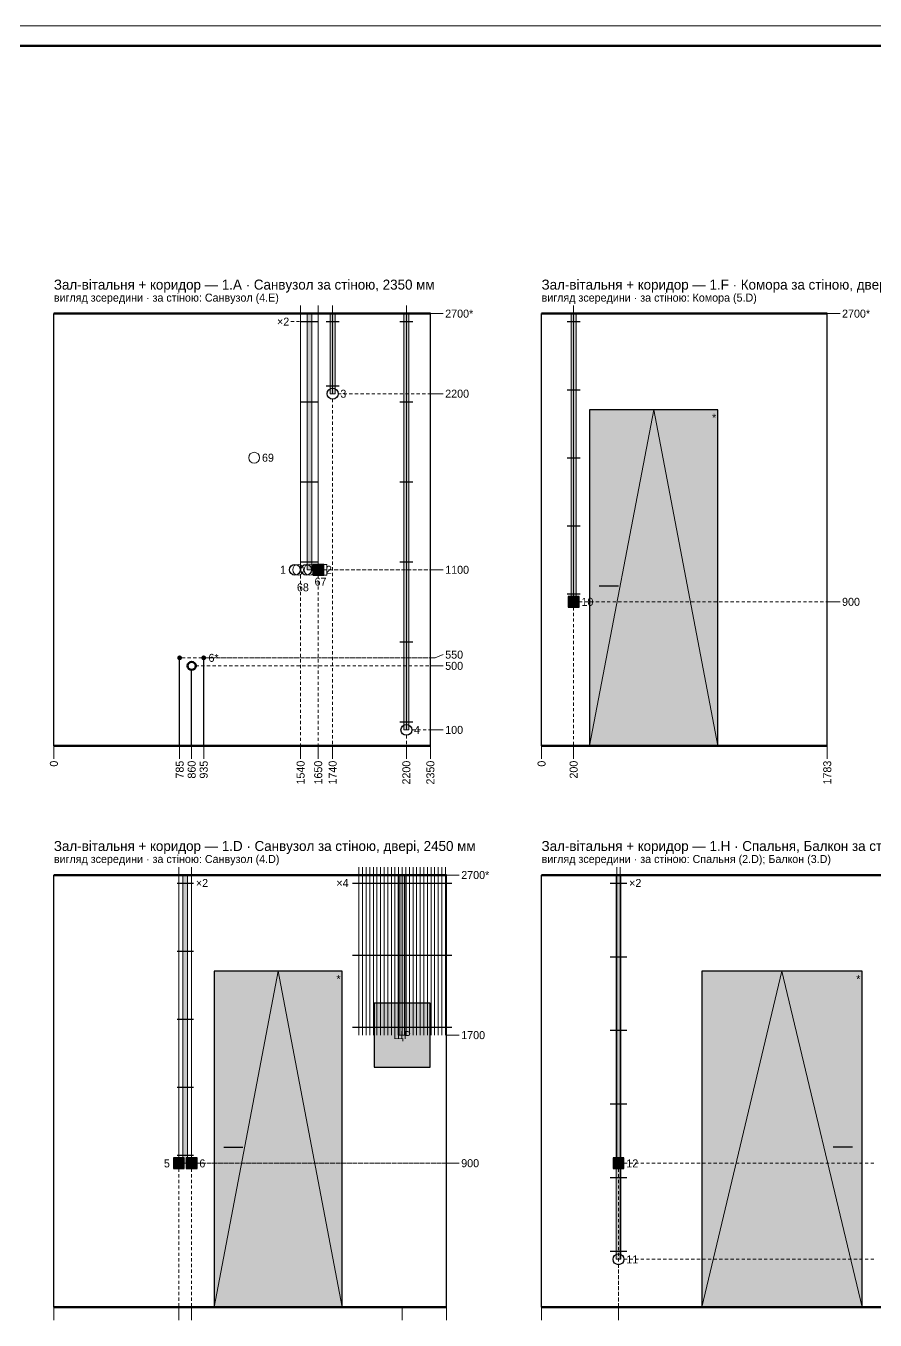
# Paper-space layout '08 Розгортки' of a CAD drawing. Header units: millimetres. Extents: x 0 to 841, y 0 to 594.
# Drawn here: x 416.7 to 628.7, y 270.6 to 594 of the extents above; entities that cross this region are included whole.
import ezdxf
from ezdxf.enums import TextEntityAlignment as Align

# ---------------------------------------------------------------- set-up
doc = ezdxf.new("R2010")
doc.units = ezdxf.units.MM
doc.layers.add('A-SHEET', color=7, linetype='Continuous')
doc.layers.add('E-ELEV', color=7, linetype='Continuous')
doc.styles.add('PLEX_LIGHT', font='IBMPlexSans-Light.ttf')

psp = doc.layouts.new('08 Розгортки')

# ---------------------------------------------------------------- hatches: boundary and pattern name
at = {"layer": 'E-ELEV', "true_color": 0xe4ded3}
h = psp.add_hatch(color=7, dxfattribs=at)
h.dxf.hatch_style = 1
h.paths.add_polyline_path([(486.84, 458.11), (488.04, 458.11), (488.04, 522.11), (486.84, 522.11)])
h = psp.add_hatch(color=7, dxfattribs=at)
h.dxf.hatch_style = 1
h.paths.add_polyline_path([(492.64, 502.11), (493.84, 502.11), (493.84, 522.11), (492.64, 522.11)])
h = psp.add_hatch(color=7, dxfattribs=at)
h.dxf.hatch_style = 1
h.paths.add_polyline_path([(511.04, 418.11), (512.24, 418.11), (512.24, 522.11), (511.04, 522.11)])
h = psp.add_hatch(color=7, dxfattribs=at)
h.dxf.hatch_style = 1
h.paths.add_polyline_path([(552.8, 450.11), (554, 450.11), (554, 522.11), (552.8, 522.11)])
at = {"layer": 'E-ELEV', "true_color": 0xffffff}
h = psp.add_hatch(color=7, dxfattribs=at)
h.dxf.hatch_style = 1
h.paths.add_polyline_path([(557.4, 414.11), (589.4, 414.11), (589.4, 498.11), (557.4, 498.11)])
h = psp.add_hatch(color=7, dxfattribs=at)
h.dxf.hatch_style = 1
h.paths.add_polyline_path([(488.28, 456.75), (491, 456.75), (491, 459.47), (488.28, 459.47)])
h = psp.add_hatch(color=7, dxfattribs=at)
h.dxf.hatch_style = 1
h.paths.add_polyline_path([(552.04, 448.75), (554.76, 448.75), (554.76, 451.47), (552.04, 451.47)])
at = {"layer": 'E-ELEV', "true_color": 0xd62728}
h = psp.add_hatch(color=7, dxfattribs=at)
h.dxf.hatch_style = 1
edge = h.paths.add_edge_path()
edge.add_arc((455.04, 436.11), 0.6, 0, 360)
at = {"layer": 'E-ELEV', "true_color": 0x1f77b4}
h = psp.add_hatch(color=7, dxfattribs=at)
h.dxf.hatch_style = 1
edge = h.paths.add_edge_path()
edge.add_arc((461.04, 436.11), 0.6, 0, 360)
at = {"layer": 'E-ELEV', "true_color": 0xe4ded3}
h = psp.add_hatch(color=7, dxfattribs=at)
h.dxf.hatch_style = 1
h.paths.add_polyline_path([(455.84, 309.85), (457.04, 309.85), (457.04, 381.85), (455.84, 381.85)])
at = {"layer": 'E-ELEV', "true_color": 0xcfe3f3}
h = psp.add_hatch(color=7, dxfattribs=at)
h.dxf.hatch_style = 1
h.paths.add_polyline_path([(509.6, 341.85), (511.6, 341.85), (511.6, 381.85), (509.6, 381.85)])
at = {"layer": 'E-ELEV', "true_color": 0xe4ded3}
h = psp.add_hatch(color=7, dxfattribs=at)
h.dxf.hatch_style = 1
h.paths.add_polyline_path([(509.6, 341.85), (511.6, 341.85), (511.6, 381.85), (509.6, 381.85)])
h = psp.add_hatch(color=7, dxfattribs=at)
h.dxf.hatch_style = 1
h.paths.add_polyline_path([(509.6, 341.85), (511.6, 341.85), (511.6, 381.85), (509.6, 381.85)])
h = psp.add_hatch(color=7, dxfattribs=at)
h.dxf.hatch_style = 1
h.paths.add_polyline_path([(509.6, 341.85), (511.6, 341.85), (511.6, 381.85), (509.6, 381.85)])
h = psp.add_hatch(color=7, dxfattribs=at)
h.dxf.hatch_style = 1
h.paths.add_polyline_path([(509.6, 341.85), (511.6, 341.85), (511.6, 381.85), (509.6, 381.85)])
h = psp.add_hatch(color=7, dxfattribs=at)
h.dxf.hatch_style = 1
h.paths.add_polyline_path([(509.6, 341.85), (511.6, 341.85), (511.6, 381.85), (509.6, 381.85)])
h = psp.add_hatch(color=7, dxfattribs=at)
h.dxf.hatch_style = 1
h.paths.add_polyline_path([(510, 341.85), (511.2, 341.85), (511.2, 381.85), (510, 381.85)])
h = psp.add_hatch(color=7, dxfattribs=at)
h.dxf.hatch_style = 1
h.paths.add_polyline_path([(564, 285.85), (565.2, 285.85), (565.2, 381.85), (564, 381.85)])
at = {"layer": 'E-ELEV', "true_color": 0xffffff}
h = psp.add_hatch(color=7, dxfattribs=at)
h.dxf.hatch_style = 1
h.paths.add_polyline_path([(463.64, 273.85), (495.64, 273.85), (495.64, 357.85), (463.64, 357.85)])
h = psp.add_hatch(color=7, dxfattribs=at)
h.dxf.hatch_style = 1
h.paths.add_polyline_path([(585.4, 273.85), (625.4, 273.85), (625.4, 357.85), (585.4, 357.85)])
h = psp.add_hatch(color=7, dxfattribs=at)
h.dxf.hatch_style = 1
h.paths.add_polyline_path([(503.64, 333.85), (517.56, 333.85), (517.56, 349.85), (503.64, 349.85)])
h = psp.add_hatch(color=7, dxfattribs=at)
h.dxf.hatch_style = 1
h.paths.add_polyline_path([(453.48, 308.49), (456.2, 308.49), (456.2, 311.21), (453.48, 311.21)])
h = psp.add_hatch(color=7, dxfattribs=at)
h.dxf.hatch_style = 1
h.paths.add_polyline_path([(456.68, 308.49), (459.4, 308.49), (459.4, 311.21), (456.68, 311.21)])
h = psp.add_hatch(color=7, dxfattribs=at)
h.dxf.hatch_style = 1
h.paths.add_polyline_path([(563.24, 308.49), (565.96, 308.49), (565.96, 311.21), (563.24, 311.21)])

# ---------------------------------------------------------------- linework, layer by layer
at = {"layer": 'A-SHEET', "lineweight": 18}
psp.add_line((841, 594), (0, 594), dxfattribs=at)
at = {"layer": 'A-SHEET', "lineweight": 50}
psp.add_line((836, 589), (20, 589), dxfattribs=at)
at = {"layer": 'E-ELEV', "lineweight": 15, "true_color": 0x76b7b2}
for p, q in [((485.24, 458.11), (485.24, 524.11)), ((505.2, 341.85), (505.2, 383.85)), ((515.1, 341.85), (515.1, 383.85))]:
    psp.add_line(p, q, dxfattribs=at)
at = {"layer": 'E-ELEV', "lineweight": 15, "true_color": 0xf28e2b}
for p, q in [((489.64, 458.11), (489.64, 524.11)), ((493.24, 502.11), (493.24, 524.11)), ((499.8, 341.85), (499.8, 383.85)), ((564.15, 309.85), (564.15, 383.85))]:
    psp.add_line(p, q, dxfattribs=at)
at = {"layer": 'E-ELEV', "lineweight": 15, "true_color": 0x7f7fc9}
for p, q in [((511.64, 418.11), (511.64, 524.11)), ((507, 341.85), (507, 383.85)), ((516, 341.85), (516, 383.85))]:
    psp.add_line(p, q, dxfattribs=at)
at = {"layer": 'E-ELEV', "lineweight": 15, "true_color": 0x9c755f}
for p, q in [((553.4, 450.11), (553.4, 524.11)), ((503.4, 341.85), (503.4, 383.85))]:
    psp.add_line(p, q, dxfattribs=at)
at = {"layer": 'E-ELEV', "lineweight": 50, "true_color": 0x29251f}
for p, q in [((423.64, 522.11), (517.64, 522.11)), ((545.4, 522.11), (616.72, 522.11)), ((423.64, 414.11), (517.64, 414.11)), ((545.4, 414.11), (616.72, 414.11)), ((423.64, 381.85), (521.64, 381.85)), ((545.4, 381.85), (763.88, 381.85)), ((423.64, 273.85), (521.64, 273.85)), ((545.4, 273.85), (763.88, 273.85))]:
    psp.add_line(p, q, dxfattribs=at)
at = {"layer": 'E-ELEV', "lineweight": 25, "true_color": 0x29251f}
for p, q in [((423.64, 414.11), (423.64, 522.11)), ((517.64, 414.11), (517.64, 522.11)), ((545.4, 414.11), (545.4, 522.11)), ((616.72, 414.11), (616.72, 522.11)), ((559.8, 454.11), (564.6, 454.11)), ((423.64, 273.85), (423.64, 381.85)), ((521.64, 273.85), (521.64, 381.85)), ((545.4, 273.85), (545.4, 381.85)), ((466.04, 313.85), (470.84, 313.85)), ((623, 313.85), (618.2, 313.85))]:
    psp.add_line(p, q, dxfattribs=at)
at = {"layer": 'E-ELEV', "lineweight": 13, "true_color": 0x29251f}
for p, q in [((517.64, 522.11), (518.84, 522.11)), ((518.84, 522.11), (520.84, 522.11)), ((616.72, 522.11), (617.92, 522.11)), ((617.92, 522.11), (619.92, 522.11)), ((517.64, 502.11), (518.84, 502.11)), ((518.84, 502.11), (520.84, 502.11)), ((517.64, 458.11), (518.84, 458.11)), ((518.84, 458.11), (520.84, 458.11)), ((616.72, 450.11), (617.92, 450.11)), ((617.92, 450.11), (619.92, 450.11)), ((518.84, 436.11), (520.84, 436.91)), ((517.64, 436.11), (518.84, 436.11)), ((517.64, 434.11), (518.84, 434.11)), ((518.84, 434.11), (520.84, 434.11)), ((517.64, 418.11), (518.84, 418.11)), ((518.84, 418.11), (520.84, 418.11)), ((423.64, 414.11), (423.64, 412.91)), ((455.04, 414.11), (455.04, 412.91)), ((458.04, 414.11), (458.04, 412.91)), ((461.04, 414.11), (461.04, 412.91)), ((485.24, 414.11), (485.24, 412.91)), ((489.64, 414.11), (489.64, 412.91)), ((493.24, 414.11), (493.24, 412.91)), ((511.64, 414.11), (511.64, 412.91)), ((517.64, 414.11), (517.64, 412.91)), ((545.4, 414.11), (545.4, 412.91)), ((553.4, 414.11), (553.4, 412.91)), ((616.72, 414.11), (616.72, 412.91)), ((423.64, 412.91), (423.64, 410.91)), ((455.04, 412.91), (455.04, 410.91)), ((458.04, 412.91), (458.04, 410.91)), ((461.04, 412.91), (461.04, 410.91)), ((485.24, 412.91), (485.24, 410.91)), ((489.64, 412.91), (489.64, 410.91)), ((493.24, 412.91), (493.24, 410.91)), ((511.64, 412.91), (511.64, 410.91)), ((517.64, 412.91), (517.64, 410.91)), ((545.4, 412.91), (545.4, 410.91)), ((553.4, 412.91), (553.4, 410.91)), ((616.72, 412.91), (616.72, 410.91)), ((521.64, 381.85), (522.84, 381.85)), ((522.84, 381.85), (524.84, 381.85)), ((521.64, 341.85), (522.84, 341.85)), ((522.84, 341.85), (524.84, 341.85)), ((521.64, 309.85), (522.84, 309.85)), ((522.84, 309.85), (524.84, 309.85)), ((423.64, 273.85), (423.64, 272.65)), ((423.64, 272.65), (423.64, 270.65)), ((454.84, 273.85), (454.84, 272.65)), ((454.84, 272.65), (454.84, 270.65)), ((458.04, 273.85), (458.04, 272.65)), ((458.04, 272.65), (458.04, 270.65)), ((510.6, 273.85), (510.6, 272.65)), ((510.6, 272.65), (510.6, 270.65)), ((521.64, 273.85), (521.64, 272.65)), ((521.64, 272.65), (521.64, 270.65)), ((545.4, 273.85), (545.4, 272.65)), ((545.4, 272.65), (545.4, 270.65)), ((564.6, 273.85), (564.6, 272.65)), ((564.6, 272.65), (564.6, 270.65))]:
    psp.add_line(p, q, dxfattribs=at)
at = {"layer": 'E-ELEV', "lineweight": 13, "true_color": 0x9a9288}
for p, q in [((482.79, 520.11), (483.59, 520.11)), ((484.19, 520.11), (484.99, 520.11)), ((494.6, 502.11), (495.4, 502.11)), ((496, 502.11), (496.8, 502.11)), ((497.4, 502.11), (498.2, 502.11)), ((498.8, 502.11), (499.6, 502.11)), ((500.2, 502.11), (501, 502.11)), ((501.6, 502.11), (502.4, 502.11)), ((503, 502.11), (503.8, 502.11)), ((504.4, 502.11), (505.2, 502.11)), ((505.8, 502.11), (506.6, 502.11)), ((507.2, 502.11), (508, 502.11)), ((508.6, 502.11), (509.4, 502.11)), ((510, 502.11), (510.8, 502.11)), ((511.4, 502.11), (512.2, 502.11)), ((512.8, 502.11), (513.6, 502.11)), ((514.2, 502.11), (515, 502.11)), ((515.6, 502.11), (516.4, 502.11)), ((517, 502.11), (517.64, 502.11)), ((493.24, 500.75), (493.24, 499.95)), ((493.24, 499.35), (493.24, 498.55)), ((493.24, 497.95), (493.24, 497.15)), ((493.24, 496.55), (493.24, 495.75)), ((493.24, 495.15), (493.24, 494.35)), ((493.24, 493.75), (493.24, 492.95)), ((493.24, 492.35), (493.24, 491.55)), ((493.24, 490.95), (493.24, 490.15)), ((493.24, 489.55), (493.24, 488.75)), ((493.24, 488.15), (493.24, 487.35)), ((493.24, 486.75), (493.24, 485.95)), ((493.24, 485.35), (493.24, 484.55)), ((493.24, 483.95), (493.24, 483.15)), ((493.24, 482.55), (493.24, 481.75)), ((493.24, 481.15), (493.24, 480.35)), ((493.24, 479.75), (493.24, 478.95)), ((493.24, 478.35), (493.24, 477.55)), ((493.24, 476.95), (493.24, 476.15)), ((493.24, 475.55), (493.24, 474.75)), ((493.24, 474.15), (493.24, 473.35)), ((493.24, 472.75), (493.24, 471.95)), ((493.24, 471.35), (493.24, 470.55)), ((493.24, 469.95), (493.24, 469.15)), ((493.24, 468.55), (493.24, 467.75)), ((493.24, 467.15), (493.24, 466.35)), ((493.24, 465.75), (493.24, 464.95)), ((493.24, 464.35), (493.24, 463.55)), ((493.24, 462.95), (493.24, 462.15)), ((493.24, 461.55), (493.24, 460.75)), ((493.24, 460.15), (493.24, 459.35)), ((485.24, 456.75), (485.24, 455.95)), ((488.02, 458.11), (488.82, 458.11)), ((489.42, 458.11), (490.22, 458.11)), ((489.64, 456.75), (489.64, 455.95)), ((490.82, 458.11), (491.62, 458.11)), ((491, 458.11), (491.8, 458.11)), ((492.22, 458.11), (493.02, 458.11)), ((492.4, 458.11), (493.2, 458.11)), ((493.24, 458.75), (493.24, 457.95)), ((493.24, 457.35), (493.24, 456.55)), ((493.24, 455.95), (493.24, 455.15)), ((493.62, 458.11), (494.42, 458.11)), ((493.8, 458.11), (494.6, 458.11)), ((495.02, 458.11), (495.82, 458.11)), ((495.2, 458.11), (496, 458.11)), ((496.42, 458.11), (497.22, 458.11)), ((496.6, 458.11), (497.4, 458.11)), ((497.82, 458.11), (498.62, 458.11)), ((498, 458.11), (498.8, 458.11)), ((499.22, 458.11), (500.02, 458.11)), ((499.4, 458.11), (500.2, 458.11)), ((500.62, 458.11), (501.42, 458.11)), ((500.8, 458.11), (501.6, 458.11)), ((502.02, 458.11), (502.82, 458.11)), ((502.2, 458.11), (503, 458.11)), ((503.42, 458.11), (504.22, 458.11)), ((503.6, 458.11), (504.4, 458.11)), ((504.82, 458.11), (505.62, 458.11)), ((505, 458.11), (505.8, 458.11)), ((506.22, 458.11), (507.02, 458.11)), ((506.4, 458.11), (507.2, 458.11)), ((507.62, 458.11), (508.42, 458.11)), ((507.8, 458.11), (508.6, 458.11)), ((509.02, 458.11), (509.82, 458.11)), ((509.2, 458.11), (510, 458.11)), ((510.42, 458.11), (511.22, 458.11)), ((510.6, 458.11), (511.4, 458.11)), ((511.82, 458.11), (512.62, 458.11)), ((512, 458.11), (512.8, 458.11)), ((513.22, 458.11), (514.02, 458.11)), ((513.4, 458.11), (514.2, 458.11)), ((514.62, 458.11), (515.42, 458.11)), ((514.8, 458.11), (515.6, 458.11)), ((516.02, 458.11), (516.82, 458.11)), ((516.2, 458.11), (517, 458.11)), ((517.42, 458.11), (517.64, 458.11)), ((517.6, 458.11), (517.64, 458.11)), ((485.24, 455.35), (485.24, 454.55)), ((485.24, 453.95), (485.24, 453.15)), ((489.64, 455.35), (489.64, 454.55)), ((489.64, 453.95), (489.64, 453.15)), ((493.24, 454.55), (493.24, 453.75)), ((493.24, 453.15), (493.24, 452.35)), ((485.24, 452.55), (485.24, 451.75)), ((485.24, 451.15), (485.24, 450.35)), ((485.24, 449.75), (485.24, 448.95)), ((489.64, 452.55), (489.64, 451.75)), ((489.64, 451.15), (489.64, 450.35)), ((489.64, 449.75), (489.64, 448.95)), ((493.24, 451.75), (493.24, 450.95)), ((493.24, 450.35), (493.24, 449.55)), ((554.76, 450.11), (555.56, 450.11)), ((556.16, 450.11), (556.96, 450.11)), ((557.56, 450.11), (558.36, 450.11)), ((558.96, 450.11), (559.76, 450.11)), ((560.36, 450.11), (561.16, 450.11)), ((561.76, 450.11), (562.56, 450.11)), ((563.16, 450.11), (563.96, 450.11)), ((564.56, 450.11), (565.36, 450.11)), ((565.96, 450.11), (566.76, 450.11)), ((567.36, 450.11), (568.16, 450.11)), ((568.76, 450.11), (569.56, 450.11)), ((570.16, 450.11), (570.96, 450.11)), ((571.56, 450.11), (572.36, 450.11)), ((572.96, 450.11), (573.76, 450.11)), ((574.36, 450.11), (575.16, 450.11)), ((575.76, 450.11), (576.56, 450.11)), ((577.16, 450.11), (577.96, 450.11)), ((578.56, 450.11), (579.36, 450.11)), ((579.96, 450.11), (580.76, 450.11)), ((581.36, 450.11), (582.16, 450.11)), ((582.76, 450.11), (583.56, 450.11)), ((584.16, 450.11), (584.96, 450.11)), ((585.56, 450.11), (586.36, 450.11)), ((586.96, 450.11), (587.76, 450.11)), ((588.36, 450.11), (589.16, 450.11)), ((589.76, 450.11), (590.56, 450.11)), ((591.16, 450.11), (591.96, 450.11)), ((592.56, 450.11), (593.36, 450.11)), ((593.96, 450.11), (594.76, 450.11)), ((595.36, 450.11), (596.16, 450.11)), ((596.76, 450.11), (597.56, 450.11)), ((598.16, 450.11), (598.96, 450.11)), ((599.56, 450.11), (600.36, 450.11)), ((600.96, 450.11), (601.76, 450.11)), ((602.36, 450.11), (603.16, 450.11)), ((603.76, 450.11), (604.56, 450.11)), ((605.16, 450.11), (605.96, 450.11)), ((606.56, 450.11), (607.36, 450.11)), ((607.96, 450.11), (608.76, 450.11)), ((609.36, 450.11), (610.16, 450.11)), ((610.76, 450.11), (611.56, 450.11)), ((612.16, 450.11), (612.96, 450.11)), ((613.56, 450.11), (614.36, 450.11)), ((614.96, 450.11), (615.76, 450.11)), ((616.36, 450.11), (616.72, 450.11)), ((485.24, 448.35), (485.24, 447.55)), ((485.24, 446.95), (485.24, 446.15)), ((489.64, 448.35), (489.64, 447.55)), ((489.64, 446.95), (489.64, 446.15)), ((493.24, 448.95), (493.24, 448.15)), ((493.24, 447.55), (493.24, 446.75)), ((553.4, 448.75), (553.4, 447.95)), ((553.4, 447.35), (553.4, 446.55)), ((485.24, 445.55), (485.24, 444.75)), ((485.24, 444.15), (485.24, 443.35)), ((489.64, 445.55), (489.64, 444.75)), ((489.64, 444.15), (489.64, 443.35)), ((493.24, 446.15), (493.24, 445.35)), ((493.24, 444.75), (493.24, 443.95)), ((493.24, 443.35), (493.24, 442.55)), ((553.4, 445.95), (553.4, 445.15)), ((553.4, 444.55), (553.4, 443.75)), ((553.4, 443.15), (553.4, 442.35)), ((485.24, 442.75), (485.24, 441.95)), ((485.24, 441.35), (485.24, 440.55)), ((485.24, 439.95), (485.24, 439.15)), ((489.64, 442.75), (489.64, 441.95)), ((489.64, 441.35), (489.64, 440.55)), ((489.64, 439.95), (489.64, 439.15)), ((493.24, 441.95), (493.24, 441.15)), ((493.24, 440.55), (493.24, 439.75)), ((553.4, 441.75), (553.4, 440.95)), ((553.4, 440.35), (553.4, 439.55)), ((485.24, 438.55), (485.24, 437.75)), ((485.24, 437.15), (485.24, 436.35)), ((489.64, 438.55), (489.64, 437.75)), ((489.64, 437.15), (489.64, 436.35)), ((493.24, 439.15), (493.24, 438.35)), ((493.24, 437.75), (493.24, 436.95)), ((553.4, 438.95), (553.4, 438.15)), ((553.4, 437.55), (553.4, 436.75)), ((455.64, 436.11), (456.44, 436.11)), ((457.04, 436.11), (457.84, 436.11)), ((458.44, 436.11), (459.24, 436.11)), ((459.04, 434.11), (459.84, 434.11)), ((459.84, 436.11), (460.64, 436.11)), ((460.44, 434.11), (461.24, 434.11)), ((461.24, 436.11), (462.04, 436.11)), ((461.64, 436.11), (462.44, 436.11)), ((461.84, 434.11), (462.64, 434.11)), ((462.64, 436.11), (463.44, 436.11)), ((463.04, 436.11), (463.84, 436.11)), ((463.24, 434.11), (464.04, 434.11)), ((464.04, 436.11), (464.84, 436.11)), ((464.44, 436.11), (465.24, 436.11)), ((464.64, 434.11), (465.44, 434.11)), ((465.44, 436.11), (466.24, 436.11)), ((465.84, 436.11), (466.64, 436.11)), ((466.04, 434.11), (466.84, 434.11)), ((466.84, 436.11), (467.64, 436.11)), ((467.24, 436.11), (468.04, 436.11)), ((467.44, 434.11), (468.24, 434.11)), ((468.24, 436.11), (469.04, 436.11)), ((468.64, 436.11), (469.44, 436.11)), ((468.84, 434.11), (469.64, 434.11)), ((469.64, 436.11), (470.44, 436.11)), ((470.04, 436.11), (470.84, 436.11)), ((470.24, 434.11), (471.04, 434.11)), ((471.04, 436.11), (471.84, 436.11)), ((471.44, 436.11), (472.24, 436.11)), ((471.64, 434.11), (472.44, 434.11)), ((472.44, 436.11), (473.24, 436.11)), ((472.84, 436.11), (473.64, 436.11)), ((473.04, 434.11), (473.84, 434.11)), ((473.84, 436.11), (474.64, 436.11)), ((474.24, 436.11), (475.04, 436.11)), ((474.44, 434.11), (475.24, 434.11)), ((475.24, 436.11), (476.04, 436.11)), ((475.64, 436.11), (476.44, 436.11)), ((475.84, 434.11), (476.64, 434.11)), ((476.64, 436.11), (477.44, 436.11)), ((477.04, 436.11), (477.84, 436.11)), ((477.24, 434.11), (478.04, 434.11)), ((478.04, 436.11), (478.84, 436.11)), ((478.44, 436.11), (479.24, 436.11)), ((478.64, 434.11), (479.44, 434.11)), ((479.44, 436.11), (480.24, 436.11)), ((479.84, 436.11), (480.64, 436.11)), ((480.04, 434.11), (480.84, 434.11)), ((480.84, 436.11), (481.64, 436.11)), ((481.24, 436.11), (482.04, 436.11)), ((481.44, 434.11), (482.24, 434.11)), ((482.24, 436.11), (483.04, 436.11)), ((482.64, 436.11), (483.44, 436.11)), ((482.84, 434.11), (483.64, 434.11)), ((483.64, 436.11), (484.44, 436.11)), ((484.04, 436.11), (484.84, 436.11)), ((484.24, 434.11), (485.04, 434.11)), ((485.04, 436.11), (485.84, 436.11)), ((485.24, 435.75), (485.24, 434.95)), ((485.24, 434.35), (485.24, 433.55)), ((485.44, 436.11), (486.24, 436.11)), ((485.64, 434.11), (486.44, 434.11)), ((486.44, 436.11), (487.24, 436.11)), ((486.84, 436.11), (487.64, 436.11)), ((487.04, 434.11), (487.84, 434.11)), ((487.84, 436.11), (488.64, 436.11)), ((488.24, 436.11), (489.04, 436.11)), ((488.44, 434.11), (489.24, 434.11)), ((489.24, 436.11), (490.04, 436.11)), ((489.64, 436.11), (490.44, 436.11)), ((489.64, 435.75), (489.64, 434.95)), ((489.64, 434.35), (489.64, 433.55)), ((489.84, 434.11), (490.64, 434.11)), ((490.64, 436.11), (491.44, 436.11)), ((491.04, 436.11), (491.84, 436.11)), ((491.24, 434.11), (492.04, 434.11)), ((492.04, 436.11), (492.84, 436.11)), ((492.44, 436.11), (493.24, 436.11)), ((492.64, 434.11), (493.44, 434.11)), ((493.24, 436.35), (493.24, 435.55)), ((493.24, 434.95), (493.24, 434.15)), ((493.24, 433.55), (493.24, 432.75)), ((493.44, 436.11), (494.24, 436.11)), ((493.84, 436.11), (494.64, 436.11)), ((494.04, 434.11), (494.84, 434.11)), ((494.84, 436.11), (495.64, 436.11)), ((495.24, 436.11), (496.04, 436.11)), ((495.44, 434.11), (496.24, 434.11)), ((496.24, 436.11), (497.04, 436.11)), ((496.64, 436.11), (497.44, 436.11)), ((496.84, 434.11), (497.64, 434.11)), ((497.64, 436.11), (498.44, 436.11)), ((498.04, 436.11), (498.84, 436.11)), ((498.24, 434.11), (499.04, 434.11)), ((499.04, 436.11), (499.84, 436.11)), ((499.44, 436.11), (500.24, 436.11)), ((499.64, 434.11), (500.44, 434.11)), ((500.44, 436.11), (501.24, 436.11)), ((500.84, 436.11), (501.64, 436.11)), ((501.04, 434.11), (501.84, 434.11)), ((501.84, 436.11), (502.64, 436.11)), ((502.24, 436.11), (503.04, 436.11)), ((502.44, 434.11), (503.24, 434.11)), ((503.24, 436.11), (504.04, 436.11)), ((503.64, 436.11), (504.44, 436.11)), ((503.84, 434.11), (504.64, 434.11)), ((504.64, 436.11), (505.44, 436.11)), ((505.04, 436.11), (505.84, 436.11)), ((505.24, 434.11), (506.04, 434.11)), ((506.04, 436.11), (506.84, 436.11)), ((506.44, 436.11), (507.24, 436.11)), ((506.64, 434.11), (507.44, 434.11)), ((507.44, 436.11), (508.24, 436.11)), ((507.84, 436.11), (508.64, 436.11)), ((508.04, 434.11), (508.84, 434.11)), ((508.84, 436.11), (509.64, 436.11)), ((509.24, 436.11), (510.04, 436.11)), ((509.44, 434.11), (510.24, 434.11)), ((510.24, 436.11), (511.04, 436.11)), ((510.64, 436.11), (511.44, 436.11)), ((510.84, 434.11), (511.64, 434.11)), ((511.64, 436.11), (512.44, 436.11)), ((512.04, 436.11), (512.84, 436.11)), ((512.24, 434.11), (513.04, 434.11)), ((513.04, 436.11), (513.84, 436.11)), ((513.44, 436.11), (514.24, 436.11)), ((513.64, 434.11), (514.44, 434.11)), ((514.44, 436.11), (515.24, 436.11)), ((514.84, 436.11), (515.64, 436.11)), ((515.04, 434.11), (515.84, 434.11)), ((515.84, 436.11), (516.64, 436.11)), ((516.24, 436.11), (517.04, 436.11)), ((516.44, 434.11), (517.24, 434.11)), ((517.24, 436.11), (517.64, 436.11)), ((517.64, 436.11), (517.64, 436.11)), ((553.4, 436.15), (553.4, 435.35)), ((553.4, 434.75), (553.4, 433.95)), ((553.4, 433.35), (553.4, 432.55)), ((485.24, 432.95), (485.24, 432.15)), ((485.24, 431.55), (485.24, 430.75)), ((485.24, 430.15), (485.24, 429.35)), ((489.64, 432.95), (489.64, 432.15)), ((489.64, 431.55), (489.64, 430.75)), ((489.64, 430.15), (489.64, 429.35)), ((493.24, 432.15), (493.24, 431.35)), ((493.24, 430.75), (493.24, 429.95)), ((553.4, 431.95), (553.4, 431.15)), ((553.4, 430.55), (553.4, 429.75)), ((485.24, 428.75), (485.24, 427.95)), ((485.24, 427.35), (485.24, 426.55)), ((489.64, 428.75), (489.64, 427.95)), ((489.64, 427.35), (489.64, 426.55)), ((493.24, 429.35), (493.24, 428.55)), ((493.24, 427.95), (493.24, 427.15)), ((553.4, 429.15), (553.4, 428.35)), ((553.4, 427.75), (553.4, 426.95)), ((485.24, 425.95), (485.24, 425.15)), ((485.24, 424.55), (485.24, 423.75)), ((489.64, 425.95), (489.64, 425.15)), ((489.64, 424.55), (489.64, 423.75)), ((493.24, 426.55), (493.24, 425.75)), ((493.24, 425.15), (493.24, 424.35)), ((493.24, 423.75), (493.24, 422.95)), ((553.4, 426.35), (553.4, 425.55)), ((553.4, 424.95), (553.4, 424.15)), ((485.24, 423.15), (485.24, 422.35)), ((485.24, 421.75), (485.24, 420.95)), ((489.64, 423.15), (489.64, 422.35)), ((489.64, 421.75), (489.64, 420.95)), ((493.24, 422.35), (493.24, 421.55)), ((493.24, 420.95), (493.24, 420.15)), ((553.4, 423.55), (553.4, 422.75)), ((553.4, 422.15), (553.4, 421.35)), ((553.4, 420.75), (553.4, 419.95)), ((485.24, 420.35), (485.24, 419.55)), ((485.24, 418.95), (485.24, 418.15)), ((485.24, 417.55), (485.24, 416.75)), ((489.64, 420.35), (489.64, 419.55)), ((489.64, 418.95), (489.64, 418.15)), ((489.64, 417.55), (489.64, 416.75)), ((493.24, 419.55), (493.24, 418.75)), ((493.24, 418.15), (493.24, 417.35)), ((513, 418.11), (513.8, 418.11)), ((514.4, 418.11), (515.2, 418.11)), ((515.8, 418.11), (516.6, 418.11)), ((517.2, 418.11), (517.64, 418.11)), ((553.4, 419.35), (553.4, 418.55)), ((553.4, 417.95), (553.4, 417.15)), ((485.24, 416.15), (485.24, 415.35)), ((485.24, 414.75), (485.24, 414.11)), ((489.64, 416.15), (489.64, 415.35)), ((489.64, 414.75), (489.64, 414.11)), ((493.24, 416.75), (493.24, 415.95)), ((493.24, 415.35), (493.24, 414.55)), ((511.64, 416.75), (511.64, 415.95)), ((511.64, 415.35), (511.64, 414.55)), ((553.4, 416.55), (553.4, 415.75)), ((553.4, 415.15), (553.4, 414.35)), ((454.84, 308.49), (454.84, 307.69)), ((456.2, 309.85), (457, 309.85)), ((457.6, 309.85), (458.4, 309.85)), ((458.04, 308.49), (458.04, 307.69)), ((459, 309.85), (459.8, 309.85)), ((459.4, 309.85), (460.2, 309.85)), ((460.4, 309.85), (461.2, 309.85)), ((460.8, 309.85), (461.6, 309.85)), ((461.8, 309.85), (462.6, 309.85)), ((462.2, 309.85), (463, 309.85)), ((463.2, 309.85), (464, 309.85)), ((463.6, 309.85), (464.4, 309.85)), ((464.6, 309.85), (465.4, 309.85)), ((465, 309.85), (465.8, 309.85)), ((466, 309.85), (466.8, 309.85)), ((466.4, 309.85), (467.2, 309.85)), ((467.4, 309.85), (468.2, 309.85)), ((467.8, 309.85), (468.6, 309.85)), ((468.8, 309.85), (469.6, 309.85)), ((469.2, 309.85), (470, 309.85)), ((470.2, 309.85), (471, 309.85)), ((470.6, 309.85), (471.4, 309.85)), ((471.6, 309.85), (472.4, 309.85)), ((472, 309.85), (472.8, 309.85)), ((473, 309.85), (473.8, 309.85)), ((473.4, 309.85), (474.2, 309.85)), ((474.4, 309.85), (475.2, 309.85)), ((474.8, 309.85), (475.6, 309.85)), ((475.8, 309.85), (476.6, 309.85)), ((476.2, 309.85), (477, 309.85)), ((477.2, 309.85), (478, 309.85)), ((477.6, 309.85), (478.4, 309.85)), ((478.6, 309.85), (479.4, 309.85)), ((479, 309.85), (479.8, 309.85)), ((480, 309.85), (480.8, 309.85)), ((480.4, 309.85), (481.2, 309.85)), ((481.4, 309.85), (482.2, 309.85)), ((481.8, 309.85), (482.6, 309.85)), ((482.8, 309.85), (483.6, 309.85)), ((483.2, 309.85), (484, 309.85)), ((484.2, 309.85), (485, 309.85)), ((484.6, 309.85), (485.4, 309.85)), ((485.6, 309.85), (486.4, 309.85)), ((486, 309.85), (486.8, 309.85)), ((487, 309.85), (487.8, 309.85)), ((487.4, 309.85), (488.2, 309.85)), ((488.4, 309.85), (489.2, 309.85)), ((488.8, 309.85), (489.6, 309.85)), ((489.8, 309.85), (490.6, 309.85)), ((490.2, 309.85), (491, 309.85)), ((491.2, 309.85), (492, 309.85)), ((491.6, 309.85), (492.4, 309.85)), ((492.6, 309.85), (493.4, 309.85)), ((493, 309.85), (493.8, 309.85)), ((494, 309.85), (494.8, 309.85)), ((494.4, 309.85), (495.2, 309.85)), ((495.4, 309.85), (496.2, 309.85)), ((495.8, 309.85), (496.6, 309.85)), ((496.8, 309.85), (497.6, 309.85)), ((497.2, 309.85), (498, 309.85)), ((498.2, 309.85), (499, 309.85)), ((498.6, 309.85), (499.4, 309.85)), ((499.6, 309.85), (500.4, 309.85)), ((500, 309.85), (500.8, 309.85)), ((501, 309.85), (501.8, 309.85)), ((501.4, 309.85), (502.2, 309.85)), ((502.4, 309.85), (503.2, 309.85)), ((502.8, 309.85), (503.6, 309.85)), ((503.8, 309.85), (504.6, 309.85)), ((504.2, 309.85), (505, 309.85)), ((505.2, 309.85), (506, 309.85)), ((505.6, 309.85), (506.4, 309.85)), ((506.6, 309.85), (507.4, 309.85)), ((507, 309.85), (507.8, 309.85)), ((508, 309.85), (508.8, 309.85)), ((508.4, 309.85), (509.2, 309.85)), ((509.4, 309.85), (510.2, 309.85)), ((509.8, 309.85), (510.6, 309.85)), ((510.8, 309.85), (511.6, 309.85)), ((511.2, 309.85), (512, 309.85)), ((512.2, 309.85), (513, 309.85)), ((512.6, 309.85), (513.4, 309.85)), ((513.6, 309.85), (514.4, 309.85)), ((514, 309.85), (514.8, 309.85)), ((515, 309.85), (515.8, 309.85)), ((515.4, 309.85), (516.2, 309.85)), ((516.4, 309.85), (517.2, 309.85)), ((516.8, 309.85), (517.6, 309.85)), ((517.8, 309.85), (518.6, 309.85)), ((518.2, 309.85), (519, 309.85)), ((519.2, 309.85), (520, 309.85)), ((519.6, 309.85), (520.4, 309.85)), ((520.6, 309.85), (521.4, 309.85)), ((521, 309.85), (521.64, 309.85)), ((564.6, 308.49), (564.6, 307.69)), ((565.96, 309.85), (566.76, 309.85)), ((567.36, 309.85), (568.16, 309.85)), ((568.76, 309.85), (569.56, 309.85)), ((570.16, 309.85), (570.96, 309.85)), ((571.56, 309.85), (572.36, 309.85)), ((572.96, 309.85), (573.76, 309.85)), ((574.36, 309.85), (575.16, 309.85)), ((575.76, 309.85), (576.56, 309.85)), ((577.16, 309.85), (577.96, 309.85)), ((578.56, 309.85), (579.36, 309.85)), ((579.96, 309.85), (580.76, 309.85)), ((581.36, 309.85), (582.16, 309.85)), ((582.76, 309.85), (583.56, 309.85)), ((584.16, 309.85), (584.96, 309.85)), ((585.56, 309.85), (586.36, 309.85)), ((586.96, 309.85), (587.76, 309.85)), ((588.36, 309.85), (589.16, 309.85)), ((589.76, 309.85), (590.56, 309.85)), ((591.16, 309.85), (591.96, 309.85)), ((592.56, 309.85), (593.36, 309.85)), ((593.96, 309.85), (594.76, 309.85)), ((595.36, 309.85), (596.16, 309.85)), ((596.76, 309.85), (597.56, 309.85)), ((598.16, 309.85), (598.96, 309.85)), ((599.56, 309.85), (600.36, 309.85)), ((600.96, 309.85), (601.76, 309.85)), ((602.36, 309.85), (603.16, 309.85)), ((603.76, 309.85), (604.56, 309.85)), ((605.16, 309.85), (605.96, 309.85)), ((606.56, 309.85), (607.36, 309.85)), ((607.96, 309.85), (608.76, 309.85)), ((609.36, 309.85), (610.16, 309.85)), ((610.76, 309.85), (611.56, 309.85)), ((612.16, 309.85), (612.96, 309.85)), ((613.56, 309.85), (614.36, 309.85)), ((614.96, 309.85), (615.76, 309.85)), ((616.36, 309.85), (617.16, 309.85)), ((617.76, 309.85), (618.56, 309.85)), ((619.16, 309.85), (619.96, 309.85)), ((620.56, 309.85), (621.36, 309.85)), ((621.96, 309.85), (622.76, 309.85)), ((623.36, 309.85), (624.16, 309.85)), ((624.76, 309.85), (625.56, 309.85)), ((626.16, 309.85), (626.96, 309.85)), ((627.56, 309.85), (628.36, 309.85)), ((454.84, 307.09), (454.84, 306.29)), ((454.84, 305.69), (454.84, 304.89)), ((454.84, 304.29), (454.84, 303.49)), ((458.04, 307.09), (458.04, 306.29)), ((458.04, 305.69), (458.04, 304.89)), ((458.04, 304.29), (458.04, 303.49)), ((564.6, 307.09), (564.6, 306.29)), ((564.6, 305.69), (564.6, 304.89)), ((564.6, 304.29), (564.6, 303.49)), ((454.84, 302.89), (454.84, 302.09)), ((454.84, 301.49), (454.84, 300.69)), ((458.04, 302.89), (458.04, 302.09)), ((458.04, 301.49), (458.04, 300.69)), ((564.6, 302.89), (564.6, 302.09)), ((564.6, 301.49), (564.6, 300.69)), ((454.84, 300.09), (454.84, 299.29)), ((454.84, 298.69), (454.84, 297.89)), ((458.04, 300.09), (458.04, 299.29)), ((458.04, 298.69), (458.04, 297.89)), ((564.6, 300.09), (564.6, 299.29)), ((564.6, 298.69), (564.6, 297.89)), ((454.84, 297.29), (454.84, 296.49)), ((454.84, 295.89), (454.84, 295.09)), ((454.84, 294.49), (454.84, 293.69)), ((458.04, 297.29), (458.04, 296.49)), ((458.04, 295.89), (458.04, 295.09)), ((458.04, 294.49), (458.04, 293.69)), ((564.6, 297.29), (564.6, 296.49)), ((564.6, 295.89), (564.6, 295.09)), ((564.6, 294.49), (564.6, 293.69)), ((454.84, 293.09), (454.84, 292.29)), ((454.84, 291.69), (454.84, 290.89)), ((458.04, 293.09), (458.04, 292.29)), ((458.04, 291.69), (458.04, 290.89)), ((564.6, 293.09), (564.6, 292.29)), ((564.6, 291.69), (564.6, 290.89)), ((454.84, 290.29), (454.84, 289.49)), ((454.84, 288.89), (454.84, 288.09)), ((458.04, 290.29), (458.04, 289.49)), ((458.04, 288.89), (458.04, 288.09)), ((564.6, 290.29), (564.6, 289.49)), ((564.6, 288.89), (564.6, 288.09)), ((454.84, 287.49), (454.84, 286.69)), ((454.84, 286.09), (454.84, 285.29)), ((454.84, 284.69), (454.84, 283.89)), ((458.04, 287.49), (458.04, 286.69)), ((458.04, 286.09), (458.04, 285.29)), ((458.04, 284.69), (458.04, 283.89)), ((564.6, 287.49), (564.6, 286.69)), ((564.6, 286.09), (564.6, 285.29)), ((564.6, 284.69), (564.6, 283.89)), ((565.96, 285.85), (566.76, 285.85)), ((567.36, 285.85), (568.16, 285.85)), ((568.76, 285.85), (569.56, 285.85)), ((570.16, 285.85), (570.96, 285.85)), ((571.56, 285.85), (572.36, 285.85)), ((572.96, 285.85), (573.76, 285.85)), ((574.36, 285.85), (575.16, 285.85)), ((575.76, 285.85), (576.56, 285.85)), ((577.16, 285.85), (577.96, 285.85)), ((578.56, 285.85), (579.36, 285.85)), ((579.96, 285.85), (580.76, 285.85)), ((581.36, 285.85), (582.16, 285.85)), ((582.76, 285.85), (583.56, 285.85)), ((584.16, 285.85), (584.96, 285.85)), ((585.56, 285.85), (586.36, 285.85)), ((586.96, 285.85), (587.76, 285.85)), ((588.36, 285.85), (589.16, 285.85)), ((589.76, 285.85), (590.56, 285.85)), ((591.16, 285.85), (591.96, 285.85)), ((592.56, 285.85), (593.36, 285.85)), ((593.96, 285.85), (594.76, 285.85)), ((595.36, 285.85), (596.16, 285.85)), ((596.76, 285.85), (597.56, 285.85)), ((598.16, 285.85), (598.96, 285.85)), ((599.56, 285.85), (600.36, 285.85)), ((600.96, 285.85), (601.76, 285.85)), ((602.36, 285.85), (603.16, 285.85)), ((603.76, 285.85), (604.56, 285.85)), ((605.16, 285.85), (605.96, 285.85)), ((606.56, 285.85), (607.36, 285.85)), ((607.96, 285.85), (608.76, 285.85)), ((609.36, 285.85), (610.16, 285.85)), ((610.76, 285.85), (611.56, 285.85)), ((612.16, 285.85), (612.96, 285.85)), ((613.56, 285.85), (614.36, 285.85)), ((614.96, 285.85), (615.76, 285.85)), ((616.36, 285.85), (617.16, 285.85)), ((617.76, 285.85), (618.56, 285.85)), ((619.16, 285.85), (619.96, 285.85)), ((620.56, 285.85), (621.36, 285.85)), ((621.96, 285.85), (622.76, 285.85)), ((623.36, 285.85), (624.16, 285.85)), ((624.76, 285.85), (625.56, 285.85)), ((626.16, 285.85), (626.96, 285.85)), ((627.56, 285.85), (628.36, 285.85)), ((454.84, 283.29), (454.84, 282.49)), ((454.84, 281.89), (454.84, 281.09)), ((458.04, 283.29), (458.04, 282.49)), ((458.04, 281.89), (458.04, 281.09)), ((564.6, 284.49), (564.6, 283.69)), ((564.6, 283.29), (564.6, 282.49)), ((564.6, 283.09), (564.6, 282.29)), ((564.6, 281.89), (564.6, 281.09)), ((564.6, 281.69), (564.6, 280.89)), ((454.84, 280.49), (454.84, 279.69)), ((454.84, 279.09), (454.84, 278.29)), ((458.04, 280.49), (458.04, 279.69)), ((458.04, 279.09), (458.04, 278.29)), ((564.6, 280.49), (564.6, 279.69)), ((564.6, 280.29), (564.6, 279.49)), ((564.6, 279.09), (564.6, 278.29)), ((564.6, 278.89), (564.6, 278.09)), ((454.84, 277.69), (454.84, 276.89)), ((454.84, 276.29), (454.84, 275.49)), ((454.84, 274.89), (454.84, 274.09)), ((458.04, 277.69), (458.04, 276.89)), ((458.04, 276.29), (458.04, 275.49)), ((458.04, 274.89), (458.04, 274.09)), ((564.6, 277.69), (564.6, 276.89)), ((564.6, 277.49), (564.6, 276.69)), ((564.6, 276.29), (564.6, 275.49)), ((564.6, 276.09), (564.6, 275.29)), ((564.6, 274.89), (564.6, 274.09)), ((564.6, 274.69), (564.6, 273.89))]:
    psp.add_line(p, q, dxfattribs=at)
at = {"layer": 'E-ELEV', "lineweight": 25, "true_color": 0x29251f, "transparency": 33554559}
for p, q in [((485.39, 520.11), (489.49, 520.11)), ((491.64, 520.11), (494.84, 520.11)), ((510.04, 520.11), (513.24, 520.11)), ((551.8, 520.11), (555, 520.11)), ((491.64, 504.11), (494.84, 504.11)), ((551.8, 503.11), (555, 503.11)), ((485.39, 500.11), (489.49, 500.11)), ((510.04, 500.11), (513.24, 500.11)), ((551.8, 486.11), (555, 486.11)), ((485.39, 480.11), (489.49, 480.11)), ((510.04, 480.11), (513.24, 480.11)), ((551.8, 469.11), (555, 469.11)), ((485.39, 460.11), (489.49, 460.11)), ((510.04, 460.11), (513.24, 460.11)), ((551.8, 452.11), (555, 452.11)), ((510.04, 440.11), (513.24, 440.11)), ((510.04, 420.11), (513.24, 420.11)), ((454.39, 379.85), (458.49, 379.85)), ((498.2, 379.85), (523, 379.85)), ((562.55, 379.85), (566.65, 379.85)), ((454.39, 362.85), (458.49, 362.85)), ((498.2, 361.85), (523, 361.85)), ((562.55, 361.45), (566.65, 361.45)), ((454.39, 345.85), (458.49, 345.85)), ((498.2, 343.85), (523, 343.85)), ((562.55, 343.05), (566.65, 343.05)), ((454.39, 328.85), (458.49, 328.85)), ((562.55, 324.65), (566.65, 324.65)), ((454.39, 311.85), (458.49, 311.85)), ((562.55, 306.25), (566.65, 306.25)), ((562.55, 287.85), (566.65, 287.85))]:
    psp.add_line(p, q, dxfattribs=at)
at = {"layer": 'E-ELEV', "lineweight": 13, "true_color": 0xd9d3c8}
for p, q in [((557.4, 414.11), (573.4, 498.11)), ((589.4, 414.11), (573.4, 498.11)), ((463.64, 273.85), (479.64, 357.85)), ((495.64, 273.85), (479.64, 357.85)), ((585.4, 273.85), (605.4, 357.85)), ((625.4, 273.85), (605.4, 357.85))]:
    psp.add_line(p, q, dxfattribs=at)
at = {"layer": 'E-ELEV', "lineweight": 25, "true_color": 0xd62728}
psp.add_line((455.04, 414.11), (455.04, 435.51), dxfattribs=at)
at = {"layer": 'E-ELEV', "lineweight": 25, "true_color": 0x1f77b4}
psp.add_line((461.04, 414.11), (461.04, 435.51), dxfattribs=at)
at = {"layer": 'E-ELEV', "lineweight": 25, "true_color": 0x8c564b}
psp.add_line((458.04, 414.11), (458.04, 433.11), dxfattribs=at)
at = {"layer": 'E-ELEV', "lineweight": 15, "true_color": 0x3f6fb5}
for p, q in [((454.84, 309.85), (454.84, 383.85)), ((512.4, 341.85), (512.4, 383.85)), ((513.3, 341.85), (513.3, 383.85))]:
    psp.add_line(p, q, dxfattribs=at)
at = {"layer": 'E-ELEV', "lineweight": 15, "true_color": 0xc9845c}
for p, q in [((458.04, 309.85), (458.04, 383.85)), ((501.6, 341.85), (501.6, 383.85))]:
    psp.add_line(p, q, dxfattribs=at)
at = {"layer": 'E-ELEV', "lineweight": 15, "true_color": 0xd4a72c}
psp.add_line((500.7, 341.85), (500.7, 383.85), dxfattribs=at)
at = {"layer": 'E-ELEV', "lineweight": 15, "true_color": 0xa6761d}
psp.add_line((502.5, 341.85), (502.5, 383.85), dxfattribs=at)
at = {"layer": 'E-ELEV', "lineweight": 15, "true_color": 0x4e79a7}
for p, q in [((504.3, 341.85), (504.3, 383.85)), ((514.2, 341.85), (514.2, 383.85))]:
    psp.add_line(p, q, dxfattribs=at)
at = {"layer": 'E-ELEV', "lineweight": 15, "true_color": 0xe15759}
psp.add_line((506.1, 341.85), (506.1, 383.85), dxfattribs=at)
at = {"layer": 'E-ELEV', "lineweight": 15, "true_color": 0x5f9ed1}
for p, q in [((507.9, 341.85), (507.9, 383.85)), ((516.9, 341.85), (516.9, 383.85))]:
    psp.add_line(p, q, dxfattribs=at)
at = {"layer": 'E-ELEV', "lineweight": 15, "true_color": 0xa8344f}
psp.add_line((508.8, 341.85), (508.8, 383.85), dxfattribs=at)
at = {"layer": 'E-ELEV', "lineweight": 15, "true_color": 0xe67f8a}
psp.add_line((509.7, 341.85), (509.7, 383.85), dxfattribs=at)
at = {"layer": 'E-ELEV', "lineweight": 15, "true_color": 0xc2185b}
psp.add_line((510.6, 341.85), (510.6, 383.85), dxfattribs=at)
at = {"layer": 'E-ELEV', "lineweight": 15, "true_color": 0x4fb0a0}
for p, q in [((511.5, 341.85), (511.5, 383.85)), ((517.8, 341.85), (517.8, 383.85)), ((565.05, 285.85), (565.05, 383.85))]:
    psp.add_line(p, q, dxfattribs=at)
at = {"layer": 'E-ELEV', "lineweight": 15, "true_color": 0x29251f}
for p, q in [((518.7, 341.85), (518.7, 383.85)), ((519.6, 341.85), (519.6, 383.85)), ((520.5, 341.85), (520.5, 383.85)), ((521.4, 341.85), (521.4, 383.85))]:
    psp.add_line(p, q, dxfattribs=at)
at = {"layer": 'E-ELEV', "lineweight": 13, "true_color": 0x9a9288}
for points in [[(486.84, 458.11), (488.04, 458.11), (488.04, 522.11), (486.84, 522.11)], [(492.64, 502.11), (493.84, 502.11), (493.84, 522.11), (492.64, 522.11)], [(511.04, 418.11), (512.24, 418.11), (512.24, 522.11), (511.04, 522.11)], [(552.8, 450.11), (554, 450.11), (554, 522.11), (552.8, 522.11)], [(455.84, 309.85), (457.04, 309.85), (457.04, 381.85), (455.84, 381.85)], [(509.6, 341.85), (511.6, 341.85), (511.6, 381.85), (509.6, 381.85)], [(509.6, 341.85), (511.6, 341.85), (511.6, 381.85), (509.6, 381.85)], [(509.6, 341.85), (511.6, 341.85), (511.6, 381.85), (509.6, 381.85)], [(509.6, 341.85), (511.6, 341.85), (511.6, 381.85), (509.6, 381.85)], [(509.6, 341.85), (511.6, 341.85), (511.6, 381.85), (509.6, 381.85)], [(509.6, 341.85), (511.6, 341.85), (511.6, 381.85), (509.6, 381.85)], [(510, 341.85), (511.2, 341.85), (511.2, 381.85), (510, 381.85)], [(564, 285.85), (565.2, 285.85), (565.2, 381.85), (564, 381.85)]]:
    psp.add_lwpolyline(points, close=True, dxfattribs=at)
at = {"layer": 'E-ELEV', "lineweight": 25, "true_color": 0x9a9288}
for points in [[(557.4, 414.11), (589.4, 414.11), (589.4, 498.11), (557.4, 498.11)], [(463.64, 273.85), (495.64, 273.85), (495.64, 357.85), (463.64, 357.85)], [(585.4, 273.85), (625.4, 273.85), (625.4, 357.85), (585.4, 357.85)]]:
    psp.add_lwpolyline(points, close=True, dxfattribs=at)
at = {"layer": 'E-ELEV', "lineweight": 25, "true_color": 0x29251f}
for points in [[(488.28, 456.75), (491, 456.75), (491, 459.47), (488.28, 459.47)], [(552.04, 448.75), (554.76, 448.75), (554.76, 451.47), (552.04, 451.47)], [(503.64, 333.85), (517.56, 333.85), (517.56, 349.85), (503.64, 349.85)], [(453.48, 308.49), (456.2, 308.49), (456.2, 311.21), (453.48, 311.21)], [(456.68, 308.49), (459.4, 308.49), (459.4, 311.21), (456.68, 311.21)], [(563.24, 308.49), (565.96, 308.49), (565.96, 311.21), (563.24, 311.21)]]:
    psp.add_lwpolyline(points, close=True, dxfattribs=at)
at = {"layer": 'E-ELEV', "lineweight": 13, "true_color": 0xb0a99d}
psp.add_lwpolyline([(489.08, 456.75), (491.8, 456.75), (491.8, 459.47), (489.08, 459.47)], close=True, dxfattribs=at)
at = {"layer": 'E-ELEV', "lineweight": 25, "true_color": 0x29251f}
for centre in [(493.24, 502.11), (483.82, 458.11), (486.66, 458.11), (511.64, 418.11), (564.6, 285.85)]:
    psp.add_circle(centre, 1.36, dxfattribs=at)
at = {"layer": 'E-ELEV', "lineweight": 13, "true_color": 0xb0a99d}
for centre in [(473.64, 486.11), (484.62, 458.11), (487.46, 458.11)]:
    psp.add_circle(centre, 1.36, dxfattribs=at)
at = {"layer": 'E-ELEV', "lineweight": 50, "true_color": 0x8c564b}
psp.add_circle((458.04, 434.11), 1, dxfattribs=at)

# ---------------------------------------------------------------- texts
at = {"layer": 'E-ELEV', "true_color": 0x29251f, "style": 'PLEX_LIGHT'}
for s, height, p in [('Зал-вітальня + коридор — 1.A · Санвузол за стіною, 2350 мм', 2.5, (423.64, 529.36)), ('Зал-вітальня + коридор — 1.F · Комора за стіною, двері, 1783 мм', 2.5, (545.4, 529.36)), ('вигляд зсередини · за стіною: Санвузол (4.E)', 2, (423.64, 526.11)), ('вигляд зсередини · за стіною: Комора (5.D)', 2, (545.4, 526.11)), ('×2', 2, (479.35, 520.11)), ('2700*', 2, (521.34, 522.11)), ('2700*', 2, (620.42, 522.11)), ('3', 2, (495.16, 502.1)), ('2200', 2, (521.34, 502.11)), ('1', 2, (480.1, 458.1)), ('2', 2, (491.56, 458.1)), ('1100', 2, (521.34, 458.11)), ('10', 2, (555.36, 450.1)), ('900', 2, (620.42, 450.11)), ('550', 2, (521.34, 436.91)), ('500', 2, (521.34, 434.11)), ('4', 2, (513.56, 418.1)), ('100', 2, (521.34, 418.11)), ('Зал-вітальня + коридор — 1.D · Санвузол за стіною, двері, 2450 мм', 2.5, (423.64, 389.1)), ('Зал-вітальня + коридор — 1.H · Спальня, Балкон за стіною, двері ×2, 5462 мм', 2.5, (545.4, 389.1)), ('вигляд зсередини · за стіною: Санвузол (4.D)', 2, (423.64, 385.85)), ('вигляд зсередини · за стіною: Спальня (2.D); Балкон (3.D)', 2, (545.4, 385.85)), ('2700*', 2, (525.34, 381.85)), ('×2', 2, (459.09, 379.85)), ('×4', 2, (494.16, 379.85)), ('×2', 2, (567.25, 379.85)), ('1700', 2, (525.34, 341.85)), ('5', 2, (451.12, 309.8)), ('6', 2, (459.96, 309.8)), ('900', 2, (525.34, 309.85)), ('12', 2, (566.56, 309.8)), ('11', 2, (566.56, 285.8))]:
    psp.add_text(s, height=height, dxfattribs=at).set_placement(p, align=Align.MIDDLE_LEFT)
for p in [(589, 496.11), (495.24, 355.85), (625, 355.85)]:
    psp.add_text('*', height=2, dxfattribs=at).set_placement(p, align=Align.MIDDLE_RIGHT)
at = {"layer": 'E-ELEV', "true_color": 0xb0a99d, "style": 'PLEX_LIGHT'}
for s, p in [('69', (475.6, 486.11)), ('67', (488.72, 455.15)), ('68', (484.32, 453.73))]:
    psp.add_text(s, height=2, dxfattribs=at).set_placement(p, align=Align.MIDDLE_LEFT)
at = {"layer": 'E-ELEV', "true_color": 0x8c564b, "style": 'PLEX_LIGHT'}
psp.add_text('6*', height=2, dxfattribs=at).set_placement((462.24, 436.11), align=Align.MIDDLE_LEFT)
at = {"layer": 'E-ELEV', "true_color": 0x29251f, "style": 'PLEX_LIGHT'}
for s, p in [('0', (423.64, 410.41)), ('785', (455.04, 410.41)), ('860', (458.04, 410.41)), ('935', (461.04, 410.41)), ('1540', (485.24, 410.41)), ('1650', (489.64, 410.41)), ('1740', (493.24, 410.41)), ('2200', (511.64, 410.41)), ('2350', (517.64, 410.41)), ('0', (545.4, 410.41)), ('200', (553.4, 410.41)), ('1783', (616.72, 410.41))]:
    psp.add_text(s, height=2, rotation=90, dxfattribs=at).set_placement(p, align=Align.MIDDLE_RIGHT)
psp.add_text('ЩР', height=2, dxfattribs=at).set_placement((510.6, 341.85), align=Align.MIDDLE_CENTER)

doc.saveas('drawing.dxf')
